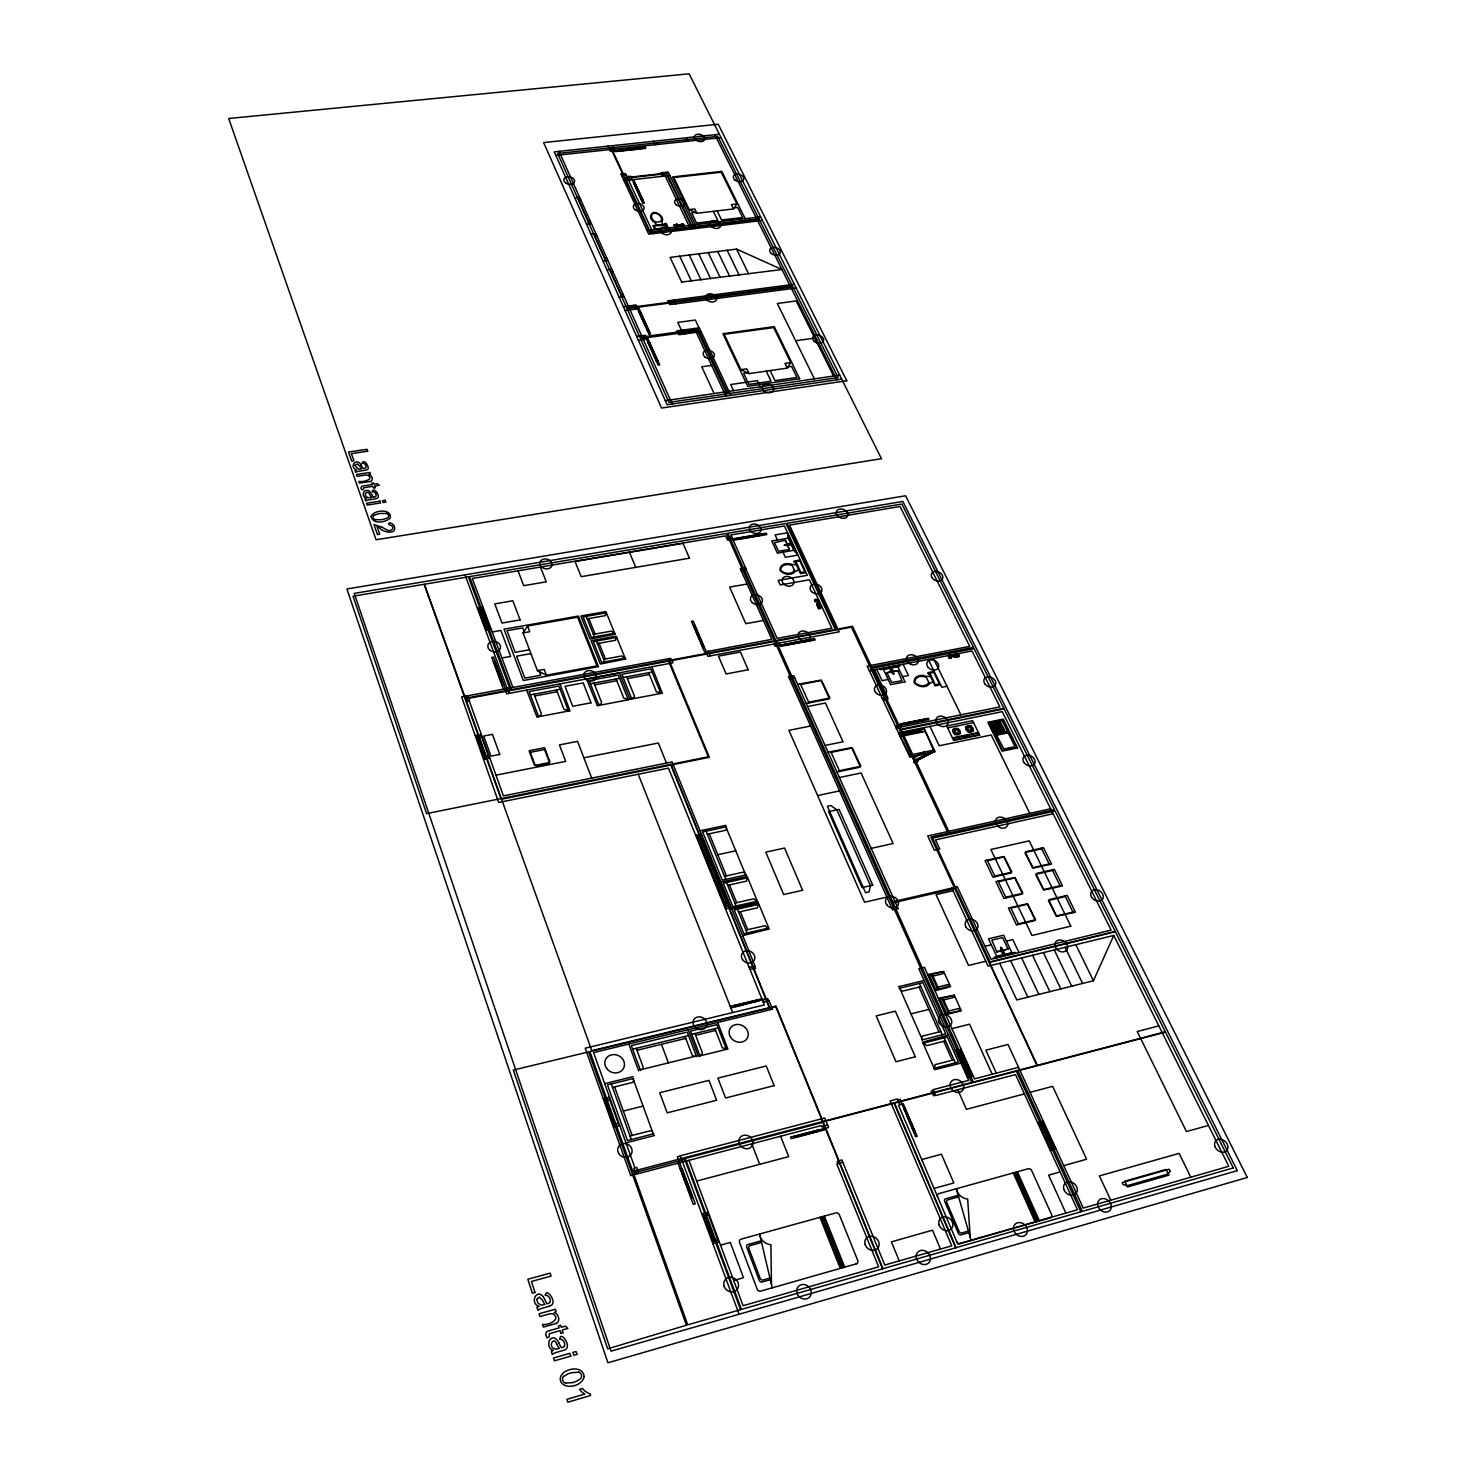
<?xml version="1.0" encoding="UTF-8"?>
<svg xmlns="http://www.w3.org/2000/svg" width="1476" height="1476" viewBox="0 0 1476 1476"><rect width="100%" height="100%" fill="white"/><g stroke="black" fill="none" stroke-linecap="round" stroke-linejoin="round"><path stroke-width="1.5" d="M893.423 673.093L892.611 673.24C886.818 669.163 893.552 666.746 892.962 672.318M789.642 544.958L784.512 545.124L789.512 543.685L789.863 545.29M363.428 488.316C364.277 492.228 358.742 488.335 361.952 486.268A11.9 9.151 9 0 1 364.517 485.715L372.247 484.497L371.767 483.169L373.539 482.892L374.018 484.22L377.339 483.722L379.35 485.309L374.646 486.028L375.291 487.836L373.52 488.113L372.875 486.287L363.779 487.781M1004.049 952.703L1001.115 948.681C1000.433 954.455 1007.241 954.197 1002.536 953.053M1008.09 949.086L996.872 951.965L991.817 940.046L1002.591 937.703L1008.071 948.92L996.632 951.743M1002.204 948.607L1000.968 947.518L1001.097 948.957M1002.61 952.555C1005.23 954.658 1001.872 951.909 1003.901 952.112M742.668 935.618L769.199 929.013L758.369 903.091L731.801 908.884M717.705 1022.499L727.945 1049.196L726.376 1049.141L716.801 1024.695L690.51 1031.078L699.993 1055.838L698.332 1056.078M619.348 672.816L630.031 699.421L631.728 698.775L621.857 674.292L650.805 668.886L660.805 693.24L662.392 693.425L651.839 666.765M619.422 672.964L586.618 679.071L597.411 705.915L598.832 705.214L589.127 680.565L618.352 675.104L628.204 699.606L629.938 699.126M890.268 669.163L892.279 669.44M526.618 690.085L537.061 717.244L538.519 716.543L529.146 691.598L558.887 686.045L568.426 710.842L570.05 711.045L559.994 683.868M1002.37 952.352L1002.112 949.345M786.431 545.53L784.531 545.271M892.408 673.074L893.921 673.776L892.334 669.975M1002.481 949.05L1000.765 947.168L1001.282 949.4M954.326 995.267L938.478 998.237L945.858 1014.713L961.393 1010.617L946.522 1013.551L939.954 998.883L954.326 995.267L960.931 1009.971M999.639 963.293L1016.761 999.953L1093.421 980.747L1113.771 935.433L988.053 966.116L951.743 887.814L957.204 886.541L991.042 959.308L1111.133 930.12L1002.259 711.653L898.441 732.816L867.187 666.119L969.75 646.377L900.046 506.489L789.512 525.105L839.18 631.857L707.797 656.34L706.506 653.315M943.533 971.577L927.832 974.437L935.12 990.728L950.581 986.706L943.607 971.522L929.271 975.064L935.766 989.566L950.083 986.06M967.961 732.078L968.496 730.952M970.507 726.819L971.042 725.694M954.972 734.753L955.525 733.627M957.537 729.476L958.09 728.351M731.653 908.533L758.055 902.076L757.17 901.19L732.871 906.67L723.332 883.183L747.502 877.833L747.225 876.43L720.934 882.15M787.261 368.114L790.749 362.561L773.682 327.543L724.236 334.332L740.915 369.683L749.052 373.613L787.261 368.114L784.955 363.373L790.749 362.561M523.058 632.909L527.615 626.045L577.651 617.189L596.968 665.861L546.415 675.196L537.412 670.639L523.058 632.909L529.792 631.71L527.615 626.045M733.517 208.946L736.948 204.002L721.21 172.194L673.776 177.526L689.163 209.629L696.856 213.282L733.517 208.946L731.395 204.647L736.948 204.002M563.592 1376.481L568.075 1373.824A42.324 40.313 54.4 0 1 571.95 1372.643L578.74 1372.237M892.187 672.705L893.626 674.421L893.294 672.466M546.507 1331.85L545.659 1334.267L546.932 1337.846L549.256 1336.758L549.367 1333.714L560.031 1330.632L560.954 1333.437L563.112 1332.828L562.19 1330.024L567.873 1328.418L565.308 1326.131L561.267 1327.256L560.603 1325.227L558.463 1325.835L559.127 1327.865L549.736 1330.522M747.649 877.777L757.372 901.19M374.037 515.401L377.782 513.962A33.413 26.088 9.5 0 1 380.974 513.427L386.509 513.537M616.691 637.374L616.045 636.174L591.064 640.676L600.363 664.015L625.769 659.034L625.086 658.111L601.599 662.41L593.315 641.636L616.691 637.374L625.123 658.111M606.378 612.78L605.898 611.581L580.898 615.972L590.068 638.997L615.363 634.145L614.662 633.222L591.304 637.429L583.131 616.913L606.378 612.78L614.662 633.222M678.609 225.145L679.809 225.514M679.68 225.883L678.517 225.588M789.383 549.496L785.509 540.419L789.365 549.515L778.608 551.231L774.42 542.707L785.029 540.308M933.016 681.709L929.437 683.794A9.649 7.454 25.5 0 1 914.714 683.24A3.173 2.454 25.5 0 1 914.068 681.912A9.668 7.472 25.6 0 1 925.747 676.174L930.544 676.617M667.097 227.544L655.713 228.946L654.071 226.511M654.182 226.031L666.266 224.961M798.682 569.681L795.066 571.618A9.391 7.177 20.7 0 1 780.49 570.935A3.1 2.362 20.6 0 1 779.918 569.681A9.409 7.196 20.8 0 1 791.726 564.385L796.45 564.847M914.142 760.398L932.869 750.694L933.607 751.579L914.862 761.284L912.611 757.686L924.031 752.17M955.083 732.244A1.919 1.494 27.2 0 0 958.219 732.447A1.919 1.494 27.2 0 0 956.3 729.956A1.919 1.494 27.2 0 0 955.083 732.244L955.249 732.188M925.655 751.782L913.164 757.908L914.437 760.269M758.646 904.382L734.199 909.936L743.886 933.736L768.461 928.109M957.832 653.813L957.813 654.901M967.776 729.476L968.108 729.365A1.919 1.476 27.5 0 0 971.19 729.771L971.411 729.771M1034.99 920.563L1016.521 924.972L1008.44 907.98L1027.61 903.755L1035.598 919.714M1022.259 894.087L1003.883 898.386L995.913 881.615L1014.99 877.5L1022.868 893.164M556.065 1352.496L563.463 1350.337A12.897 12.325 42.3 0 0 565.271 1349.673C572.135 1346.13 560.363 1329.968 559.736 1339.249M549.017 1306.315L541.674 1308.419A26.9 25.719 41.1 0 0 539.958 1308.991A6.457 6.162 37.8 0 0 537.965 1310.374L537.024 1307.478M1048.975 899.677L1067.166 895.397L1075.414 912.168L1056.336 916.375L1048.384 900.637M582.19 1388.565L579.478 1389.359A18.745 17.786 49.4 0 0 584.736 1394.082L566.895 1399.322L567.836 1402.2L590.714 1395.466L590.105 1393.621M1011.208 872.962L992.924 877.168L985.045 860.563L1004.049 856.523L1011.835 871.965M968.404 1231.076L961.946 1232.921A2.251 1.919 43.3 0 1 959.16 1231.464L946.706 1202.387A2.232 1.9 41.9 0 1 947.758 1199.877L958.644 1196.833M968.865 1232.645L961.153 1234.84A2.251 1.919 43.4 0 1 958.367 1233.382L944.64 1201.298A2.232 1.9 41.8 0 1 945.692 1198.789L958.201 1195.283M769.918 1278.05L763.055 1280.006A2.288 2.066 43 0 1 760.232 1278.493L748.793 1248.253A2.269 2.048 40.7 0 1 750.029 1245.633L761.561 1242.423M770.306 1279.692L762.133 1282.017A2.288 2.066 43.2 0 1 759.291 1280.504L746.69 1247.146A2.251 2.048 40.6 0 1 747.926 1244.508L761.192 1240.836M733.683 1280.504L743.498 1277.736L730.288 1242.478L720.528 1245.19M1060.155 1171.926L1048.624 1175.154L1065.875 1213.069M1063.735 1165.634L1086.613 1159.232L1052.665 1086.336L1030.063 1092.351M1208.438 1125.432L1186.464 1131.575L1137.221 1031.54L1158.844 1025.894M712.982 1243.733L719.347 1241.98M1050.34 1150.524L1056.078 1148.955M934.031 1188.438L953.847 1182.94L941.43 1154.214L921.725 1159.582M711.229 1237.128L712.502 1236.777M1051.613 1143.457L1052.757 1143.144M713.923 1240.633L717.742 1239.582M1049.823 1147.977L1053.255 1147.037M712.816 1241.408L714.089 1241.058L704.587 1215.449L703.314 1215.8M1054.584 1147.11L1053.44 1147.424L1042.536 1123.679L1043.661 1123.365M701.893 1213.844L708.222 1212.128M1037.628 1122.793L1043.329 1121.243M704.735 1215.873L708.535 1214.84M1039.288 1124.989L1042.702 1124.066M704.882 1220.043L706.155 1219.711M1044.344 1127.609L1045.488 1127.295M842.833 1162.295L836.781 1163.937L878.626 1266.814L743.074 1305.725L688.941 1160.321M913.552 1131.889L915.12 1131.465M690.971 1198.291L693 1197.737M696.672 1181.095L788.682 1156.612L780.62 1136.262M1024.399 1093.9L966.429 1109.325L957.758 1089.749M687.687 1188.641L687.871 1189.139M689.2 1188.235L689.384 1188.733M642.152 1069.344L643.278 1067.425L636.211 1048.311M899.696 1104.601L903.22 1103.679L911.873 1123.882M935.526 1095.192L933.588 1095.709L931.153 1091.096L933.478 1090.506M827.63 1125.044L821.615 1126.631L821.191 1125.598L630.732 1175.616L585.197 1048.2L764.347 1004.916L668.499 768.129L498.648 802.464L461.637 696.912L670.658 658.333L671.285 659.846M795.546 1136.114L818.959 1129.952M795.97 1137.166L819.328 1130.837M803.331 1135.45L791.191 1138.66L790.546 1137.037L828.608 1127.461L824.752 1118.015L680.233 1155.8L739.107 1314.23M803.737 1135.339L824.291 1129.933L822.815 1126.317M903.681 1108.827L905.249 1108.402M680.215 1169.177L682.226 1168.641M967.001 1075.155L970.433 1074.27M971.762 1074.343L970.618 1074.657L960.304 1051.595L961.43 1051.299M967.463 1077.628L973.201 1076.133M1018.551 1067.332L974.418 1078.882L924.456 967.333L918.847 968.68L968.68 1080.377L933.127 1089.675L935.673 1095.543L1015.543 1074.583L1077.462 1209.748L957.795 1244.083L898.533 1105.303L899.843 1104.952L897.316 1099.03L890.139 1100.912L951.78 1245.818L884.788 1265.061L841.837 1159.859L837.169 1161.557L837.999 1163.605M680.325 1156.059L677.318 1156.852L689.458 1188.162M897.666 1099.86L900.028 1099.251L915.6 1136.686L917.186 1136.262L912.057 1124.288M960.987 1063.107L934.511 1069.731L934.308 1068.273L958.496 1062.019L947.352 1037.038L923.256 1043.145L922.315 1042.222L948.459 1035.063M968.883 1070.783L970.027 1070.487M957.038 1052.849L960.47 1051.982M653.96 1133.716L627.466 1140.524L607.485 1084.897L633.702 1078.402M962.001 1055.414L963.145 1055.119M625.953 1142.885L654.606 1135.505M953.976 1059.786L934.972 1064.676L934.88 1068.126M955.452 1050.709L961.153 1049.252M630.012 1135.985L650.252 1130.782A1.863 1.679 29.7 0 1 652.577 1132.018M786.321 544.792L788.627 544.201M611.857 1120.874L613.13 1120.561M614.44 1124.232L618.223 1123.273M613.315 1124.952L614.588 1124.638M945.544 1040.857L926.614 1045.672L923.847 1043.015M613.426 1127.166L619.736 1125.561M623.315 1111.041L643.075 1106.059M940.876 1031.466L922.334 1036.152L921.614 1038.071M951.928 1028.643L969.548 1024.178L992.204 1074.233M921.744 1039.971L945.765 1033.901L922.924 982.592L899.105 988.403M1036.3 873.515L1054.362 869.346L1062.499 885.914L1043.643 890.065L1035.672 874.548M947.592 1011.3L958.81 1008.495L960.452 1010.064M603.26 1098.716L609.551 1097.148M604.606 1100.579L605.861 1100.266M606.009 1100.672L609.791 1099.731M606.046 1104.62L607.319 1104.306M942.61 1000.193L953.81 997.425L953.847 995.433M612.522 1087.443L632.706 1082.425L633.702 1080.45M910.987 1013.864L928.939 1009.399M699.735 1055.082L701.875 1054.473L702.391 1052.831L694.956 1033.514M726.155 1048.569L722.391 1047.886L714.882 1028.661M640.252 1069.823L696.34 1055.986M699.993 1055.875L726.506 1049.325M604.699 1083.661L633.056 1076.65M572.301 1382.625L565.751 1383.086M1025.506 851.763L1043.514 847.685L1051.558 864.069L1032.813 868.146L1024.934 852.888M920.932 986.632L902.592 991.116L900.471 989.953M936.854 987.333L948.016 984.603L949.658 986.153M985.802 961.245L968.551 965.452L936.061 894.622L953.09 890.692M691.746 1034.289L718.056 1027.886M632.65 1049.178L688.536 1035.58M931.928 976.374L943.072 973.662L943.127 971.706M695.639 1035.303L715.565 1030.432M636.949 1050.285L685.768 1038.384M898.386 986.761L924.124 980.488M730.159 1006.374L762.557 998.588L763.941 1001.983M735.048 1005.58L757.963 1000.064M758.313 1000.894L735.435 1006.558L734.919 1005.23M984.99 946.282L991.3 944.769M1006.447 941.116L1012.831 939.585L1018.957 952.537M730.749 1007.905L742.649 1005.045M763.221 1002.167L769.125 1000.728L772.557 1009.178L593.555 1052.609L634.865 1167.682M1018.385 923.81L1034.621 919.954M1056.945 915.876L1072.978 912.057M749.236 967.592L755.103 966.227L672.097 761.948L503.427 795.896L469.22 700.786M1010.912 908.109L1027.093 904.29M1049.362 900.286L1065.34 896.522M1005.746 897.26L1021.89 893.478M1044.122 889.511L1060.082 885.784M1033.255 867.593L1049.141 863.94M998.366 881.744L1014.473 878.035M1036.632 874.124L1052.554 870.453M891.098 669.163L892.371 672.429M886.891 897.113L864.585 902.223L788.922 730.343L810.527 726.026M745.915 930.083L765.085 925.692L767.723 928.256M994.787 876.043L1010.875 872.353M694.421 1056.447L692.262 1055.358L685.012 1036.447M987.481 860.711L1003.532 857.058M1025.838 852.372L1041.705 848.774M734.9 903.072L753.978 898.792L756.579 901.319M724.587 906.707L730.38 905.397M725.325 906.928L726.469 906.67L717.299 884.032L716.155 884.29M725.472 908.865L731.266 907.574M738.572 912.076L757.668 907.758L757.926 904.567M723.849 903.33L725.011 903.072M746.376 874.825L722.281 880.157L702.631 831.91L726.506 826.818M717.447 884.401L720.915 883.626M727.668 885.305L746.671 881.098L746.93 877.962M717.594 887.869L718.757 887.611M1053.144 813.756L935.489 839.881L939.788 849.087L934.363 850.305L927.721 835.951L1050.654 808.756M724.495 876.301L743.018 872.205L745.066 873.331M714.126 879.29L715.27 879.05M716.58 882.261L720.048 881.486M715.565 882.869L716.727 882.611L707.668 860.25L706.506 860.49M871.191 848.368L893.109 843.516L861.098 772.981L839.457 777.501M707.945 864.032L709.089 863.774M704.513 855.563L705.657 855.305M717.779 854.715L735.749 850.803M706.949 858.479L710.971 857.611M705.934 859.087L707.096 858.829L698.13 836.726L696.986 836.966M707.797 860.6L711.247 859.844M700.048 830.803L725.878 825.305M695.713 835.361L701.432 834.125M707.299 834.198L725.694 830.268L726.579 828.645M698.277 837.077L701.709 836.338M698.406 840.471L699.55 840.213M817.63 795.546L839.512 790.933M1004.049 748.978L1014.012 746.893M1015.525 747.631L1002.315 749.826L989.307 723.738M1006.503 731.782L996.558 733.83L991.282 723.129M997.204 735.122L1007.149 733.055M909.825 755.066L933.478 750.159M839.364 770.693L859.622 766.487M836.984 772.003L860.01 767.206L860.822 765.952L852.003 747.594L828.11 752.17M952.426 737.871L978.403 732.52M953.533 738.185L977.776 733.166M963.662 736.469L968.09 735.546M964.105 737.373L968.533 736.45M954.308 739.79L978.551 734.771M899.64 733.406L923.201 728.59M899.825 733.793L923.386 728.978M901.061 736.376L924.622 731.561M947.629 727.908L973.551 722.594M831.136 752.354L851.32 748.221M989.861 722.576L1001.835 720.122M917.592 720.472L899.77 724.089L901.116 726.985M917.943 720.399L928.404 718.277L929.013 719.55L918.127 721.598M904.05 723.388L924.363 719.421M898.81 725.325L896.006 725.897L896.91 727.834M904.437 724.218L924.751 720.251M898.958 725.657L918.201 721.746M896.172 727.982L999.898 706.912L972.038 650.971L869.382 670.805M825.084 745.435L843.036 741.782L825.453 703L807.649 706.506M940.599 684.735L935.009 685.842L928.552 672.502L934.124 671.414M535.548 765.306L549.127 762.631M535.751 765.823L549.312 763.129M495.973 775.177L565.677 761.376L559.441 744.9L577.559 741.358L591.673 778.129M583.85 757.778L658.333 743.018L666.451 763.074M882.371 698.554L887.611 697.521L874.604 669.809M946.983 686.266L941.836 687.281L928.293 659.421M886.652 699.44L888.054 699.163L887.297 697.576M886.799 699.753L884.013 700.307L883.109 698.406M888.165 679.477L882.076 680.657L876.781 669.384M902.537 676.672L908.478 675.51L903.109 664.292M483.962 759.31L489.847 758.166M529.736 752.428L545.216 749.402M929.327 674.089L927.666 673.019L929.64 674.716M808.627 702.189L828.626 698.259M806.283 703.443L828.995 698.978L829.807 697.724L821.302 680.049L797.704 684.292M954.345 655.196L955.396 654.993A8.118 6.181 25.9 0 0 956.522 656.82L955.212 657.078A8.136 6.218 25.7 0 0 954.492 655.178M949.843 656.23L952.463 655.731M955.47 655.141L957.038 654.846M955.212 657.078L956.522 656.82M886.873 672.705L897.759 670.602L901.984 680.694L891.707 682.502L886.91 672.779L897.832 670.75M482.726 754.088L483.907 753.849M484.995 756.911L488.538 756.229M483.944 757.483L485.124 757.262L477.837 736.93L476.674 737.151M477.966 737.28L481.471 736.598M789.402 678.665L794.734 677.632M477.873 740.528L479.054 740.306M800.693 684.495L820.619 680.639M949.548 655.621L952.168 655.104M954.123 654.735L956.743 654.237M538.297 715.934L540.733 715.399L541.378 713.757L533.998 694.163M568.205 710.251L564.016 709.458L556.526 689.956M631.488 698.185L633.85 697.668L634.44 696.063L626.691 676.82M660.565 692.65L656.451 691.875L648.61 672.724M598.592 704.624L600.972 704.089L601.599 702.465L593.961 683.111M627.964 699.015L623.813 698.24L616.101 678.96M538.555 716.746L568.555 711.026M598.85 705.417L628.333 699.808M631.746 698.978L660.934 693.425M475.475 735.583L481.342 734.458M785.177 644.292L809.604 639.735M785.546 645.123L810.047 640.695M802.575 642.3L815.176 639.938L814.494 638.462L775.029 646.23L774.033 643.997M530.364 694.845L560.142 689.274M623.149 677.484L652.115 672.06M590.4 683.775L619.643 678.296M534.681 695.971L557.227 691.746M627.392 678.609L649.329 674.495M594.662 684.901L616.82 680.75M501.822 684.643L503.648 684.292M702.631 647.521L704.366 647.208M669.255 661.027L774.697 641.414L971.78 1082.48L822.981 1121.446L775.97 1006.06L769.679 1007.591L671.229 764.992L709.347 757.299L668.388 658.554M537.412 670.639L544.201 669.384L546.415 675.196M603.647 659.311L621.968 655.934L624.366 658.222M819.198 604.846A8.044 6.181 21.8 0 1 817.021 605.049L817.575 606.212A8.081 6.218 22.1 0 1 819.586 605.658M819.992 604.57L817.612 604.994L816.8 603.241L819.18 602.817M819.641 606.673L817.686 607.023L818.387 608.555L820.342 608.186M818.165 607.263C820.029 604.975 823.239 608.426 820.121 607.743M818.368 607.725L821.855 607.097M818.59 608.186L820.195 607.891M763.424 620.474L745.804 623.684L729.642 587.079L747.151 583.998M593.352 634.366L611.581 631.101L613.961 633.333M529.46 649.754L515.161 652.337L507.006 630.695L522.744 627.909L524.072 631.377M816.376 599.643L814.438 600.012L815.121 601.507L817.077 601.156M814.918 600.252C818.221 598.333 819.66 601.581 815.342 601.156M815.121 600.695L818.608 600.068M501.914 658.001L510.622 656.414L500.881 630.437L492.228 631.968M530.936 653.591L516.6 656.193L524.866 678.13L540.769 675.196L539.404 671.654M493.464 662.041L495.29 661.709M693.369 625.806L695.085 625.492M597.374 643.591L615.64 640.27L615.99 637.521M485.567 630.307L491.231 629.311M587.171 618.85L605.326 615.64L605.695 612.927M484.386 625.455L485.512 625.252M486.563 628.112L489.958 627.503M485.549 628.628L486.693 628.425L479.663 609.514L478.538 609.717M806.08 572.614L800.49 573.611L794.641 560.954L800.213 559.976M477.394 608.241L483.021 607.263M479.792 609.828L483.169 609.237M479.7 612.854L480.825 612.651M743.572 567.928L740.232 568.518L771.856 639.348L704.569 652.041L691.451 621.359L693.185 621.045L706.93 653.222M743.738 568.297L745.398 568.002L777.151 638.37L831.855 628.222L809.401 579.773L780.232 584.957L778.184 580.455L807.317 575.308L784.439 525.954L730.841 534.976L733 540.29L766.819 534.57L766.173 533.168L730.712 539.164M741.192 570.659L746.413 569.754M795.343 562.448L793.737 561.433L795.619 563.057M796.32 552.19L795.287 552.375L787.667 535.917L788.682 535.733M726.598 537.965L731.782 537.098L746.432 569.754M730.86 539.515L727.539 540.087L725.657 535.862L472.32 578.5L512.873 687.41M737.483 538.371L761.395 534.312M737.834 539.146L761.745 535.087M370.79 497.615L371.638 497.486A19.372 14.889 9.6 0 1 369.775 494.626C367.672 488.907 361.565 495.585 368.41 497.67A6.125 4.723 9.1 0 0 370.771 497.56M665.325 400.66L839.715 375.144M841.689 379.092L667.134 404.738L554.275 151.862L719.329 134.242M747.243 372.745L743.646 373.262L748.922 384.424L771.081 381.195L766.265 371.14M788.036 366.878L791.56 366.362L796.966 377.432L774.974 380.624L770.14 370.568M740.915 369.683L746.782 368.852L749.052 373.613M711.616 365.402L701.764 366.804L714.089 393.52M795.656 340.753L814.697 338.096M656.396 361.269L658.001 361.048M648.149 342.893L649.735 342.672M647.3 330.513L648.886 330.292M636.617 336.362L645.16 335.273L646.285 337.801M678.259 330.698L699.366 327.838L730.823 395.384M679.071 330.679L676.709 330.993L677.871 333.484M638.37 340.292L648.038 338.89L655.289 354.996M701.174 331.713L678.831 334.683L678.259 333.428M625.104 310.55L635.621 309.167L633.868 305.311M796.173 288.005L671.654 304.425L669.883 300.587M640.75 312.248L639.182 312.469L647.669 330.458M623.37 306.694L636.23 304.997L637.355 307.469M794.309 284.259L667.539 300.901L668.665 303.336M635.547 309.019L639.09 308.539L650.584 334.056L648.997 334.277L644.772 324.886M671.58 304.259L669.624 304.517L669.052 303.3M373.428 497.209L373.483 497.209A24.631 18.911 9.8 0 1 371.546 494.073L371.103 493.371A11.494 8.856 8.8 0 0 370.531 492.43C365.531 486.176 359.295 495.844 366.583 498.427M621.119 294.628L623.093 294.388M619.2 297.322L624.127 296.676M363.447 468.63L363.336 468.63A24.446 18.598 9.6 0 1 361.472 465.549L361.103 464.958M606.95 269.887L611.839 269.278M610.898 271.787L612.854 271.547M681.654 282.064L781.966 269.518L736.561 249.112L670.141 257.396L681.82 282.396M604.939 258.448L606.876 258.189M603.02 261.049L607.891 260.459M594.939 236.068L596.876 235.846M675.99 226.289L678.48 226.105M680.251 225.773L682.687 225.477M676.211 226.769L678.646 226.474M680.473 226.252L682.908 225.957M647.023 230.514L760.62 216.861M762.428 220.459L648.72 234.186L620.842 173.817L625.492 173.596L653.499 233.595M695.141 212.47L691.709 212.876L696.561 223.024L717.816 220.477L713.369 211.326M734.273 207.839L737.668 207.452L742.649 217.489L721.561 220.016L717.096 210.883M591.027 234.204L595.88 233.632M677.835 224.629L676.322 224.149L677.835 224.629A7.177 4.963 15.9 0 0 678.351 226.123M689.163 209.629L694.79 208.965L696.856 213.282M588.463 221.621L590.4 221.4M586.544 224.167L591.378 223.596M641.267 199.777L642.78 199.611M574.828 197.895L579.625 197.36M578.684 199.74L580.603 199.518M639.034 194.592L630.713 176.308L626.986 176.585M623.905 180.662L669.864 175.496M633.518 183.172L635.031 183.006M621.525 175.533L626.248 174.998M555.843 155.386L721.044 137.655M619.366 150.294L640.99 147.969M619.662 150.903L641.34 148.689L640.879 147.711M1003.901 748.996L990.248 723.332L1002.222 720.878L1014.565 745.712M786.56 545.29L789.254 545.271M1007.241 733.037L1008.625 733.775M1006.65 731.764L1007.997 732.483M1001.983 720.085L1003.311 720.786M956.134 654.145L957.684 656.506M948.275 655.658L949.806 658.038M684.126 226.049L682.853 224.094M375.55 519.663L380.882 519.736A34.059 26.199 9.2 0 0 384.092 519.183L387.819 517.744A3.395 2.638 9.5 0 0 386.583 513.39M965.415 726.838L966.854 727.557M972.149 730.196L973.588 730.915M952.444 729.513L953.883 730.233M959.179 732.871L960.636 733.59M382.284 527.319L373.981 524.57L377.487 534.552L379.719 534.201L377.1 526.784A9.539 7.435 9.1 0 1 379.424 527.799C383.299 533.02 398.944 535.05 393.631 524.958C388.981 520.677 385.863 524.294 392.062 525.917C395.07 529.349 389.424 531.969 386.712 529.736A35.922 27.73 10 0 1 382.321 527.301M785.988 544.589L784.162 545.29M538.851 1306.371C529.533 1303.142 536.526 1288.013 543.223 1296.74M657.152 225.108L654.477 222.286A8.469 5.83 15.4 0 1 653.333 212.636A2.786 1.919 15.3 0 1 654.661 212.47A8.469 5.849 15.3 0 1 662.207 221.382L662.3 224.481M1003.698 951.928L1002.278 949.419M667.263 227.064L666.303 225.053M714.808 134.722L836.91 379.793M1113.771 935.433L1228.807 1166.298L1083.255 1208.088L1008.034 1044.455L985.876 1050.174L996.3 1073.144M833.589 376.029L796.21 300.956L777.317 303.484L814.383 378.852M1003.348 720.86L1016.078 746.45M1000.008 721.34L1005.304 732.022M999.658 721.395L1004.972 732.096M998.532 721.635L1003.846 732.336M998.182 721.709L1003.495 732.41M997.167 721.912L1002.462 732.613M996.817 721.985L1002.13 732.686M995.728 722.207L1001.023 732.908M995.377 722.281L1000.691 732.982M745.214 218.706L721.782 171.382L672.502 176.936L695.38 224.703M994.363 722.484L999.658 733.203M994.012 722.557L999.307 733.277M992.997 722.779L998.274 733.48M992.647 722.853L997.942 733.554M958.33 654.809L959.179 656.543L957.481 656.875L956.632 655.141M957.979 654.883L958.699 656.303M991.614 723.055L996.909 733.775M956.651 653.296L958.182 656.414M556.784 1344.138C554.035 1335.337 546.766 1347.237 555.382 1349.046A7.657 7.325 42.6 0 0 558.279 1348.64L559.33 1348.418A24.225 23.026 42.9 0 1 556.839 1344.101M953.994 654.458L955.027 656.562L953.072 656.949L952.02 654.827M1029.805 813.368L991.208 734.974L939.197 745.767L929.954 726.395M949.917 655.252L949.954 656.433M950.452 656.34L951.319 658.075L949.622 658.407L948.754 656.654M950.12 656.396L950.821 657.835M948.773 654.827L950.304 657.927M1041.392 848.165L1049.454 864.549M1052.24 869.844L1060.377 886.412M1065.026 895.895L1073.273 912.685M686.654 137.729L688.333 141.161M978.274 733.424L978.736 734.384M684.919 140.072L685.584 141.456M1190.763 1177.221L1179.121 1153.383L1099.399 1175.911L1110.745 1200.191M736.561 249.112L748.609 273.798M1075.838 944.695L1093.421 980.747M933.422 658.425L960.894 714.827M1025.617 852.888L1032.628 867.279M1036.41 874.641L1043.495 889.198M1049.141 900.803L1056.299 915.563M727.17 250.293L739.144 275.016M1065.063 947.315L1082.591 983.459M953.348 738.572L953.81 739.55M717.723 251.455L729.661 276.252M1054.251 949.954L1071.724 986.189M1015.101 878.349L1022.13 892.962M1027.72 904.604L1034.842 919.419M1004.16 857.371L1011.097 871.836M657.337 143.043L658.001 144.427M708.259 252.636L720.159 277.47M1043.421 952.61L1060.801 988.92M653.573 141.253L655.215 144.722M695.251 228.559L668.167 171.972L660.695 172.969L662.687 176.308M899.677 664.956L900.12 665.897L880.674 669.643L880.231 668.72M663.517 172.489L690.528 229.131M924.216 719.126L924.825 720.399M662.872 172.563L664.551 176.105M998.071 881.117L1006.042 897.888M1010.617 907.463L1018.698 924.456M698.775 253.835L710.62 278.687M987.186 860.084L995.082 876.67M1032.536 955.267L1049.86 991.669M934.271 751.893L923.847 728.037L935.12 751.727L909.769 756.985L898.626 733.185L910.618 756.819M683.056 223.817L683.702 225.182M760.269 386.767L757.354 380.642L730.694 384.516L733.572 390.679M682.392 224.149L683.554 226.603M681.912 224.204L682.447 225.348M681.488 224.001L682.133 225.385M922.537 731.985L921.983 730.805L902.629 734.771L903.183 735.934M680.584 226.474L679.79 224.813L677.964 225.035L678.757 226.695M675.731 224.684L676.395 226.068M676.801 226.935L675.547 224.979M675.067 225.035L676.229 227.488M689.255 255.016L701.045 279.923M1021.613 957.924L1038.864 994.418M674.587 225.09L675.122 226.215M674.163 224.887L674.809 226.252M1015.359 952.684L994.141 958.072M1015.303 953.422L1014.787 952.334L994.215 957.334L994.713 958.422M903.976 723.222L904.567 724.513M668.351 227.95L666.488 223.983L652.964 225.607L654.809 229.573M664.883 224.186L665.805 223.282L664.237 224.26M679.716 256.197L691.451 281.16M1010.654 960.599L1027.831 997.186M633.444 179.592L640.233 194.149M640.363 194.445L644.385 203.061L642.872 203.245L638.85 194.611M634.846 183.024L642.595 199.629L634.68 183.042M619.256 150.035L619.772 151.161M633.702 183.153L641.599 199.74M628.389 176.419L630.049 179.961M698.997 327.875L695.344 320.034L677.779 322.395L681.414 330.273M612.577 145.626L615.289 151.641L645.861 148.356L645.326 147.231L610.4 151.29L607.909 146.124M558.906 1343.068L558.389 1341.979A14.354 13.764 43 0 0 557.596 1340.559C550.364 1331.629 544.109 1347.219 553.205 1350.429A6.457 6.181 45 0 0 551.341 1351.555L552.319 1354.507A6.55 6.273 45.5 0 1 554.349 1353.105A27.306 26.107 48.8 0 1 556.065 1352.514M694.495 328.484L725.878 396.103M817.778 600.548L818.866 602.872M819.678 604.625L820.748 606.968M817.095 600.677L818.165 603.001M819.143 604.717L820.066 607.097M817.021 605.049L817.575 606.212M673.96 300.052L675.731 303.871M683.148 330.034L684.956 333.927M777.428 540.031L775.066 534.902L787.335 532.818L797.686 555.142L785.361 557.282L783.036 552.208M1042.757 1121.391L1055.506 1149.103M679.034 330.587L680.823 334.499M1038.2 1122.627L1050.912 1150.376M761.247 533.998L761.893 535.401M809.457 639.403L810.139 640.879M821.357 681.008L828.94 697.687M852.076 748.59L859.936 765.878M802.483 642.115L780.62 646.396L779.125 643.038M640.399 312.303L648.536 330.347M636.949 307.525L644.643 324.572M655.418 355.329L659.717 364.867L658.13 365.089L653.831 355.55M785.029 643.96L785.712 645.455M649.385 342.709L657.798 361.066M737.336 538.039L737.963 539.46M648.518 342.838L656.765 361.214M932.961 976.116L937.887 987.093M943.662 999.935L948.644 1011.023M648.351 342.856L656.599 361.233M645.898 337.856L653.683 355.218M931.135 974.621L937.647 989.105M941.817 998.422L948.404 1013.071M800.379 683.775L808.959 702.908M830.803 751.616L839.696 771.431M642.743 335.532L644.514 339.462M1017.407 1171.76L1039.418 1220.855M559.035 151.345L672.17 404M1016.023 1172.147L1037.997 1221.261M960.581 1049.399L972.629 1076.281M1014.621 1172.534L1036.595 1221.667M577.706 197.563L589.459 223.817M593.942 233.854L605.935 260.699M609.883 269.518L622.152 296.934M1013.219 1172.922L1035.193 1222.054M956.024 1050.561L968.035 1077.48M944.197 1037.831L955.323 1062.849M919.511 983.422L942.334 1034.768M943.791 1041.3L952.205 1060.248M919.031 987.093L938.957 1031.964M899.733 988.237L922.371 1039.805M923.053 1043.163L934.124 1068.366M904.899 1108.494L914.935 1131.52M708.369 651.137L710.38 655.842M904.032 1108.734L913.902 1131.797M694.698 625.566L703.96 647.281M693.757 625.75L703.019 647.447M940.489 1249.065L932.518 1230.172L891.412 1241.851L899.253 1260.891M629.477 552.338L635.75 567.356M671.728 659.772L673.001 662.816L506.692 693.812L505.53 690.657M725.897 826.947L745.749 874.954M709.218 833.792L726.413 875.877M729.439 884.917L736.69 902.685M740.362 911.688L747.705 929.677M706.082 831.173L725.749 879.382M726.506 882.482L736.081 905.95M737.41 909.216L747.114 932.998M754.623 966.337L755.546 968.57L750.694 969.289L749.937 967.426M768.645 1000.857L767.723 998.588L742.576 1004.842M700.86 834.254L730.694 907.703M818.811 1129.601L819.475 1131.206M696.285 835.231L726.044 908.736M757.834 999.713L758.443 1001.226M599.072 643.278L605.363 658.997M588.85 618.555L595.049 634.071M795.398 1135.745L796.044 1137.369M596.378 641.082L604.662 661.838M586.175 616.378L594.348 636.876M824.364 1216.095L844.715 1267.128M822.888 1216.519L843.239 1267.552M821.412 1216.925L841.744 1267.976M819.936 1217.331L840.25 1268.401M638.241 774.236L732.686 1012.554M540.456 567.042L546.249 581.821L523.74 585.658L518.021 570.806M751.727 1143.845L759.697 1164.324M688.185 1029.658L698.369 1056.189M696.598 1056.631L687.189 1032.075L631.341 1045.635L640.492 1070.469M661.451 1044.325L668.425 1062.868M549.958 762.096L544.57 747.723L529.109 750.749L534.46 765.158M544.626 749.513L549.386 762.206M482.467 607.374L490.678 629.403M707.594 1212.313L718.701 1242.146M477.966 608.149L486.139 630.215M507.615 688.37L509.441 693.296M702.521 1213.678L713.609 1243.567M465.014 574.828L507.135 688.462M530.327 752.317L535.032 765.048M497.873 668.683L493.574 657.078L491.748 657.41L503.556 689.347M498.021 669.089L505.973 690.565M495.069 661.746L503.427 684.329M494.884 661.783L503.242 684.366M689.643 1188.66L695.251 1203.807L693.222 1204.361L678.019 1163.199M681.986 1168.697L692.742 1197.811M681.783 1168.752L692.539 1197.866M493.888 661.968L502.227 684.55M680.676 1169.047L691.432 1198.161M628.794 1044.049L638.684 1070.912M633.019 1078.569L653.259 1133.9M614.606 1086.908L632.115 1135.431M611.267 1083.956L631.285 1139.546M468.575 697.521L469.719 700.694L466.933 701.211L465.217 696.451M467.541 696.026L468.113 697.613M480.752 734.587L489.257 758.277M638.499 1173.568L636.857 1167.424L633.794 1168.217L635.953 1174.232M466.084 696.082L467.855 701.045M608.924 1097.314L619.108 1125.708M476.065 735.472L484.552 759.199M603.887 1098.568L614.053 1127M971.097 1240.467L956.337 1188.752A11.254 9.557 41.5 0 0 967.666 1199.047L970.23 1237.442M772.225 1287.828L759.587 1234.028A11.439 10.258 40.3 0 0 770.896 1244.711L771.487 1284.692M545.345 1295.448C545.825 1286.943 557.91 1301.961 550.788 1305.651A12.731 12.122 35.3 0 1 548.998 1306.297M372.303 491.711C373.096 485.77 382.21 497.264 376.398 498.574A10.332 7.933 9.2 0 1 374.922 498.906L368.834 499.884A21.734 16.845 9.2 0 0 367.413 500.18A5.221 4.041 9.1 0 0 365.716 500.954L365.033 499.054A5.166 3.985 9 0 1 366.583 498.427M362.229 463.224C363.576 457.246 371.934 469.7 366.288 469.977A10.258 7.804 9 0 1 364.812 470.309L358.76 471.25A21.568 16.568 9 0 0 357.34 471.527A5.184 3.967 8.9 0 0 355.661 472.302L354.996 470.42A5.111 3.911 8.8 0 1 356.528 469.829C348.871 467.043 355.882 457.929 360.458 463.944A11.402 8.708 8.6 0 1 361.03 464.866M969.271 727.133L969.326 727.465A1.919 1.476 27.5 0 1 971.19 729.771M590.068 1393.787A15.184 14.409 49.5 0 1 582.393 1388.399M565.695 1383.326A4.428 4.225 49 0 1 563.389 1376.315M572.301 1382.625A42.546 40.645 43 0 0 576.175 1381.425L580.64 1378.75A4.262 4.077 48.7 0 0 578.813 1371.997M559.755 1338.843A5.424 5.184 43.2 0 1 564.422 1346.149M564.478 1346.223A3.69 3.524 43.3 0 1 562.208 1347.496M561.452 1347.828A30.811 29.225 43 0 1 558.98 1343.049M546.637 1331.629A14.852 14.225 43 0 1 549.755 1330.596M556.212 1323.308A13.136 12.546 38 0 1 554.312 1323.972L543.389 1327.09L542.485 1324.304C546.692 1325.909 561.489 1320.024 553.537 1314.157A2.989 2.86 38.8 0 0 552.651 1313.788L550.659 1313.695A12.14 11.605 40 0 0 548.869 1314.064L539.958 1316.537L539.072 1313.769L555.327 1309.23L556.157 1311.721L554.238 1312.496A6.31 6.033 39 0 1 557.928 1315.983A6.052 5.775 39.1 0 1 556.47 1323.621M537.006 1307.459A6.365 6.088 37.3 0 1 538.851 1306.389M545.382 1295.042A5.35 5.092 36 0 1 549.976 1302.219A3.635 3.469 36.2 0 1 547.78 1303.529M547.024 1303.861A30.387 28.764 36.8 0 1 544.589 1299.157L544.09 1298.29A14.151 13.542 35.2 0 0 543.242 1296.721M375.494 519.81A3.524 2.731 9.2 0 1 373.889 515.29M372.339 491.471A4.336 3.339 9.1 0 1 375.863 496.323A2.952 2.269 9.2 0 1 374.018 497.061M370.052 481.453A10.572 8.081 9 0 1 368.465 481.766L359.461 483.169L358.834 481.36C360.697 482.412 374.609 480.161 368.354 475.604A2.398 1.845 9.1 0 0 367.506 475.235L365.882 475.069A9.742 7.472 9 0 0 364.406 475.217L357.063 476.324L356.436 474.516L369.849 472.486L370.439 474.11L368.852 474.516A5.074 3.875 9.1 0 1 371.712 476.914A4.852 3.708 9.1 0 1 370.236 481.674M362.266 462.984A4.299 3.284 8.9 0 1 365.753 467.781A2.934 2.232 9 0 1 363.926 468.482M917.998 760.896A4.022 3.173 26.9 0 1 914.53 762.705L914.862 762.52A3.782 2.989 26.9 0 0 917.666 761.081M968.053 729.568A1.919 1.476 27.5 0 1 969.252 727.299M676.617 224.776A7.196 4.982 15.6 0 1 677.502 226.215M956.799 1241.74A2.823 2.417 43.8 0 0 960.286 1243.567L1050.34 1217.718A2.804 2.325 43.4 0 0 1051.558 1214.563L1031.65 1170.523A2.749 2.288 41.5 0 0 1028.255 1168.752L938.902 1193.604A2.786 2.38 41.5 0 0 937.574 1196.741M354.96 465.438L358.354 469.073A6.088 4.631 8.9 0 0 360.697 468.981L361.546 468.907A19.225 14.649 9.4 0 1 359.72 466.084L357.321 463.925L354.96 465.327M536.618 1299.47L538.002 1303.179L541.009 1305.024A7.546 7.196 35.3 0 0 543.888 1304.636L544.921 1304.433A23.893 22.675 36.5 0 1 542.485 1300.19L539.293 1297.035L536.618 1299.47M817.317 603.85L818.793 604.219L817.335 603.758M371.122 516.526C372.801 524.663 385.587 522.578 390.254 518.113C392.21 508.279 373.373 509.718 371.122 516.526M584.127 1376.702C582.559 1385.743 566.231 1390.097 560.991 1382.182C555.474 1369.765 583.352 1362.588 584.127 1376.702M804.9 571.821L800.767 572.504L795.951 561.433L799.937 561.065L804.9 571.821M952.961 655.824L954.418 656.266L952.961 655.824M939.382 683.942L933.902 672.576L929.935 672.982L935.23 684.661L939.363 684.052M870.489 885.674L869.032 891.928L865.563 892.722L827.372 806.228L830.785 805.509L836.855 809.844L870.489 885.674M1170.007 1171.095L1168.162 1173.973L1126.944 1185.745L1123.07 1184.472L1122.184 1182.59L1169.103 1169.232L1170.007 1171.095M934.437 751.45L913.533 762.28L934.437 751.45M686.414 1325.227L607.651 1348.824L513.353 1070.082L588.592 1051.89L686.414 1325.227M1247.312 1177.479L607.928 1362.791L346.915 588.979L905.581 495.77L1247.312 1177.479M570.788 1356.112L554.386 1360.835L553.463 1358.012L569.847 1353.307L570.788 1356.112M577.005 1354.341L573.813 1355.245L572.891 1352.44L576.064 1351.518L577.005 1354.341M740.565 1309.655L687.742 1324.839L633.333 1172.959L684.79 1159.472L740.565 1309.655M882.574 1268.807L741.432 1309.397L685.325 1158.42L822.907 1122.369L882.574 1268.807M955.71 1247.792L882.98 1268.696L823.147 1121.852L894.105 1103.255L955.71 1247.792M1080.875 1211.796L956.097 1247.663L894.511 1103.162L1016.392 1071.225L1080.875 1211.796M1233.272 1167.959L1082.425 1211.353L1017.905 1070.82L1165.486 1032.148L1233.272 1167.959M1237.275 1170.652L611.027 1351.149L354.258 593.389L902.832 501.434L1237.275 1170.652M856.32 1263.807L760.73 1291.113A2.86 2.583 43.7 0 1 757.188 1289.212L739.55 1242.423A2.823 2.546 40.1 0 1 741.118 1239.139L835.859 1212.921A2.804 2.454 40.7 0 1 839.327 1214.748L857.759 1260.541A2.841 2.491 43.6 0 1 856.32 1263.807M1168.752 1175.191L1127.516 1186.962L1124.786 1181.169L1165.985 1169.435L1168.752 1175.191M534.995 1292.422L532.356 1293.16L527.836 1279.249L550.124 1273.142L551.101 1276.076L531.434 1281.463L534.995 1292.422M822.593 1121.557L632.743 1171.298L589.865 1051.576L775.73 1006.54L822.593 1121.557M1036.89 1065.414L973.311 1082.074L893.128 902.814L954.788 888.589L1036.89 1065.414M1165.284 1031.779L1037.259 1065.321L989.473 962.407L1115.376 931.762L1165.284 1031.779M915.268 1056.798L895.95 1061.742L876.19 1015.894L895.36 1011.152L915.268 1056.798M716.616 1100.266L667.189 1112.849L659.717 1092.738L708.978 1080.358L716.616 1100.266M774.125 1085.635L725.583 1097.996L717.889 1078.126L766.284 1065.967L774.125 1085.635M1011.872 952.647L996.687 956.337L988.533 938.828L1003.662 935.212L1011.872 952.647M1115.192 931.393L990.045 961.872L932.574 838.165L1055.1 811.007L1115.192 931.393M1070.783 926.153L1031.982 935.507L990.876 849.493L1029.215 840.859L1070.783 926.153M769.291 1007.684L591.802 1050.691L501.582 799.236L670.86 765.066L769.291 1007.684M954.308 887.537L892.666 901.744L776.118 641.156L851.431 627.152L948.09 833.22L930.858 837.04L954.308 887.537M898.164 908.589L892.593 909.88L788.479 676.359L793.774 675.75L898.164 908.589M872.74 885.176L862.058 887.593L828.553 811.634L839.088 809.383L872.74 885.176M802.575 890.268L783.645 894.53L765.804 852.132L784.586 848.036L802.575 890.268M1054.436 809.66L949.529 832.907L901.153 729.864L1004.141 708.904L1054.436 809.66M1017.554 747.926L1002.093 751.173L987.85 722.281L1003.237 719.126L1017.554 747.926M979.658 735.085L953.68 740.454L946.706 725.989L972.61 720.694L979.658 735.085M1003.828 708.277L900.84 729.218L872.242 668.296L974.068 648.647L1003.828 708.277M500.954 798.608L426.582 813.608L353.059 596.23L424.092 584.293L500.954 798.608M708.332 756.782L501.342 798.534L465.586 698.886L668.536 661.156L708.332 756.782M905.009 681.838L890.618 684.661L883.441 669.458L897.777 666.672L905.009 681.838M950.784 656.266L948.422 656.728L949.123 658.167L951.503 657.706L950.784 656.266M958.662 654.754L956.3 655.196L957.002 656.635L959.363 656.174L958.662 654.754M499.737 754.42L490.955 756.136L483.722 736.026L492.449 734.365L499.737 754.42M973.459 647.41L871.652 667.041L852.519 626.285L836.283 629.311L787.022 523.316L901.873 504.017L973.459 647.41M900.194 665.27L880.065 669.145L900.194 665.27M590.99 702.816L572.725 706.284L565.013 686.303L583.205 682.908L590.99 702.816M748.184 669.772L726.118 673.96L718.461 656.137L740.435 652.023L748.184 669.772M598.463 666.617L523.316 680.51L504.036 629.2L578.389 616.064L598.463 666.617M510.364 689.864L465.346 698.24L424.461 584.238L468.39 576.858L510.364 689.864M774.42 640.805L511.508 689.661L469.516 576.655L726.469 533.482L774.42 640.805M835.25 629.496L775.841 640.529L727.852 533.26L786.007 523.482L835.25 629.496M819.494 606.378L817.889 606.673L818.866 608.795L820.471 608.499L819.494 606.378M816.246 599.348L814.641 599.643L815.619 601.747L817.224 601.47L816.246 599.348M520.106 619.883L501.988 623.075L494.774 603.887L512.818 600.769L520.106 619.883M796.044 552.559L787.926 535.548L796.044 552.559M793.959 550.308L777.372 553.168L771.782 540.991L788.332 538.168L793.959 550.308M689.44 558.186L581.175 576.673L575.068 561.507L683.001 543.334L689.44 558.186M881.467 458.685L376.066 539.736L228.688 118.486L689.126 73.8L881.467 458.685M380.015 501.12L366.509 503.224L367.137 505.05L380.66 502.947L380.015 501.12M385.144 500.327L382.505 500.733L383.17 502.56L385.789 502.154L385.144 500.327M367.653 451.232L351.399 453.63L353.908 460.77L351.731 461.102L348.539 452.025L366.971 449.313L367.653 451.232M846.744 380.753L661.562 408.04L543.611 142.582L718.24 124.224L846.744 380.753M799.66 378.742L747.723 386.306L722.889 333.687L774.254 326.639L799.66 378.742M726.875 393.889L668.96 402.376L640.418 338.539L697.521 330.753L726.875 393.889M838.11 377.561L728.185 393.686L698.222 329.277L639.846 337.229L627.06 308.65L792.833 286.824L838.11 377.561M792.446 286.086L626.71 307.875L557.67 153.449L610.529 147.803L649.846 232.488L759.125 219.315L792.446 286.086M676.709 226.031L673.96 225.164L676.709 226.031M684.034 225.145L681.285 224.278L684.034 225.145M691.69 226.935L650.252 231.917L625.307 178.227L666.248 173.651L691.69 226.935M758.885 218.835L692.318 226.861L666.617 173.079L625.086 177.71L611.156 147.729L717.723 136.327L758.885 218.835M660.916 221.529L655.768 222.138A7.878 5.443 15.4 0 1 653.259 213.337A2.786 1.919 15.3 0 1 655.362 213.079A7.878 5.443 15.3 0 1 660.916 221.529M928.828 682.521L926.375 677.447A9.004 6.956 25.6 0 0 914.825 681.34A3.173 2.454 25.5 0 0 915.84 683.443A8.985 6.937 25.5 0 0 928.828 682.521M794.494 570.419L792.28 565.585A8.745 6.697 20.8 0 0 780.693 569.146A3.081 2.362 20.7 0 0 781.597 571.138A8.745 6.679 20.7 0 0 794.494 570.419M565.732 183.061A5.535 3.782 13.6 0 0 574.588 181.899A5.535 3.782 13.6 0 0 567.374 176.714A5.535 3.782 13.6 0 0 565.732 183.061M814.328 341.454A5.683 4.022 19.1 0 0 823.553 341.067A5.683 4.022 19.1 0 0 816.745 334.941A5.683 4.022 19.1 0 0 814.328 341.454M704.716 356.86A5.775 4.151 17 0 0 714.218 356.454A5.775 4.151 17 0 0 707.447 350.181A5.775 4.151 17 0 0 704.716 356.86M763.867 390.863A5.812 4.207 18.5 0 0 773.35 390.402A5.812 4.207 18.5 0 0 766.468 384.055A5.812 4.207 18.5 0 0 763.867 390.863M707.428 300.403A5.664 4.004 16.8 0 0 716.561 299.536A5.664 4.004 16.8 0 0 709.439 293.779A5.664 4.004 16.8 0 0 707.428 300.403M662.06 233.171A5.553 3.856 15.6 0 0 671.082 232.415A5.553 3.856 15.6 0 0 664.145 226.824A5.553 3.856 15.6 0 0 662.06 233.171M634.994 209.721A5.535 3.819 15 0 0 643.997 209.002A5.535 3.819 15 0 0 637.134 203.467A5.535 3.819 15 0 0 634.994 209.721M676.303 204.832A5.498 3.764 15.7 0 0 685.196 204.112A5.498 3.764 15.7 0 0 678.333 198.633A5.498 3.764 15.7 0 0 676.303 204.832M695.989 140.091A5.35 3.579 15.8 0 0 704.642 139.464A5.35 3.579 15.8 0 0 697.927 134.187A5.35 3.579 15.8 0 0 695.989 140.091M711.764 226.898A5.517 3.801 16.5 0 0 720.657 226.16A5.517 3.801 16.5 0 0 713.72 220.625A5.517 3.801 16.5 0 0 711.764 226.898M735.03 180.127A5.406 3.653 16.7 0 0 743.72 179.445A5.406 3.653 16.7 0 0 736.893 174.076A5.406 3.653 16.7 0 0 735.03 180.127M489.977 650.27A6.476 5.221 12.9 0 0 500.512 648.13A6.476 5.221 12.9 0 0 492.117 641.47A6.476 5.221 12.9 0 0 489.977 650.27M541.637 567.042A6.291 4.926 14.2 0 0 552.006 565.714A6.291 4.926 14.2 0 0 544.33 558.943A6.291 4.926 14.2 0 0 541.637 567.042M585.658 679.237A6.476 5.221 16.3 0 0 596.286 677.705A6.476 5.221 16.3 0 0 588.315 670.584A6.476 5.221 16.3 0 0 585.658 679.237M750.933 531.471A6.088 4.612 19.5 0 0 760.896 530.825A6.088 4.612 19.5 0 0 753.701 523.962A6.088 4.612 19.5 0 0 750.933 531.471M783.479 583.832A6.181 4.742 20.9 0 0 793.701 583.721A6.181 4.742 20.9 0 0 786.893 576.36A6.181 4.742 20.9 0 0 783.479 583.832M799.438 638.684A6.273 4.889 22 0 0 809.807 638.518A6.273 4.889 22 0 0 802.87 630.953A6.273 4.889 22 0 0 799.438 638.684M751.801 602.263A6.236 4.834 20.3 0 0 762.151 602.134A6.236 4.834 20.3 0 0 755.325 594.68A6.236 4.834 20.3 0 0 751.801 602.263M811.505 591.562A6.181 4.742 21.7 0 0 821.689 591.452A6.181 4.742 21.7 0 0 814.844 584.072A6.181 4.742 21.7 0 0 811.505 591.562M837.685 516.01A6.015 4.483 21.3 0 0 847.593 515.973A6.015 4.483 21.3 0 0 840.877 508.925A6.015 4.483 21.3 0 0 837.685 516.01M932.481 578.389A6.107 4.576 24.2 0 0 942.537 578.887A6.107 4.576 24.2 0 0 936.135 571.36A6.107 4.576 24.2 0 0 932.481 578.389M907.666 662.152A6.291 4.834 25 0 0 918.035 662.595A6.291 4.834 25 0 0 911.504 654.698A6.291 4.834 25 0 0 907.666 662.152M875.655 692.595A6.365 4.963 24.8 0 0 886.172 693A6.365 4.963 24.8 0 0 879.622 684.956A6.365 4.963 24.8 0 0 875.655 692.595M928.053 667.337A6.291 4.834 25.5 0 0 938.385 667.779A6.291 4.834 25.5 0 0 931.817 659.864A6.291 4.834 25.5 0 0 928.053 667.337M984.898 683.978A6.31 4.815 27 0 0 995.285 685.048A6.31 4.815 27 0 0 989.215 676.838A6.31 4.815 27 0 0 984.898 683.978M1024.067 762.723A6.457 5 29.3 0 0 1034.639 763.738A6.457 5 29.3 0 0 1028.348 755.195A6.457 5 29.3 0 0 1024.067 762.723M936.983 723.48A6.402 4.982 26.7 0 0 947.574 724.513A6.402 4.982 26.7 0 0 941.485 716.1A6.402 4.982 26.7 0 0 936.983 723.48M996.245 824.549A6.605 5.203 30.1 0 0 1007.13 826.246A6.605 5.203 30.1 0 0 1001.392 817.132A6.605 5.203 30.1 0 0 996.245 824.549M1055.598 947.666A6.882 5.498 34.4 0 0 1066.797 950.064A6.882 5.498 34.4 0 0 1061.447 940.157A6.882 5.498 34.4 0 0 1055.598 947.666M1091.447 896.984A6.753 5.295 33.6 0 0 1102.424 899.364A6.753 5.295 33.6 0 0 1097.092 889.751A6.753 5.295 33.6 0 0 1091.447 896.984M966.024 927.168A6.845 5.553 32.2 0 0 977.278 928.847A6.845 5.553 32.2 0 0 971.429 919.216A6.845 5.553 32.2 0 0 966.024 927.168M939.105 1022.591A7.066 5.886 34.6 0 0 950.71 1025.045A7.066 5.886 34.6 0 0 945.47 1014.639A7.066 5.886 34.6 0 0 939.105 1022.591M886.633 904.622A6.808 5.59 29.8 0 0 897.906 905.6A6.808 5.59 29.8 0 0 891.559 896.283A6.808 5.59 29.8 0 0 886.633 904.622M742.668 959.88A6.956 5.959 27 0 0 754.31 960.083A6.956 5.959 27 0 0 747.409 950.71A6.956 5.959 27 0 0 742.668 959.88M950.821 1087.923A7.214 6.052 37.2 0 0 962.629 1090.395A7.214 6.052 37.2 0 0 957.26 1079.639A7.214 6.052 37.2 0 0 950.821 1087.923M1215.062 1146.815A7.38 5.83 42.2 0 0 1226.593 1150.8A7.38 5.83 42.2 0 0 1222.091 1139.583A7.38 5.83 42.2 0 0 1215.062 1146.815M1063.938 1189.601A7.472 6.181 42.6 0 0 1075.764 1193.697A7.472 6.181 42.6 0 0 1071.558 1182.073A7.472 6.181 42.6 0 0 1063.938 1189.601M939.087 1224.951A7.564 6.476 42.8 0 0 951.134 1229.139A7.564 6.476 42.8 0 0 947.205 1217.183A7.564 6.476 42.8 0 0 939.087 1224.951M865.139 1244.563A7.62 6.66 42.8 0 0 877.298 1248.788A7.62 6.66 42.8 0 0 873.534 1236.648A7.62 6.66 42.8 0 0 865.139 1244.563M724.163 1286.389A7.712 7.029 42.8 0 0 736.782 1289.858A7.712 7.029 42.8 0 0 732.483 1277.496A7.712 7.029 42.8 0 0 724.163 1286.389M1097.978 1206.501A7.528 6.181 43.5 0 0 1109.804 1210.615A7.528 6.181 43.5 0 0 1105.506 1198.918A7.528 6.181 43.5 0 0 1097.978 1206.501M1013.846 1230.689A7.583 6.384 43.8 0 0 1025.838 1234.858A7.583 6.384 43.8 0 0 1021.724 1222.94A7.583 6.384 43.8 0 0 1013.846 1230.689M916.504 1258.677A7.657 6.624 44.2 0 0 928.681 1262.902A7.657 6.624 44.2 0 0 924.769 1250.726A7.657 6.624 44.2 0 0 916.504 1258.677M796.929 1293.05A7.749 6.919 44.7 0 0 809.291 1297.367A7.749 6.919 44.7 0 0 805.675 1284.858A7.749 6.919 44.7 0 0 796.929 1293.05M694.292 1026.373A7.122 6.236 27.4 0 0 706.266 1026.521A7.122 6.236 27.4 0 0 699.292 1016.798A7.122 6.236 27.4 0 0 694.292 1026.373M739.642 1144.472A7.362 6.55 34.3 0 0 751.967 1146.169A7.362 6.55 34.3 0 0 746.192 1135.192A7.362 6.55 34.3 0 0 739.642 1144.472M618.61 1153.42A7.417 6.771 29.3 0 0 631.193 1154.306A7.417 6.771 29.3 0 0 624.846 1143.513A7.417 6.771 29.3 0 0 618.61 1153.42M954.123 732.686A3.173 2.472 27.2 0 0 959.345 733.037A3.173 2.472 27.2 0 0 956.134 728.923A3.173 2.472 27.2 0 0 954.123 732.686M953.514 732.982A3.967 3.081 27.2 0 0 960.046 733.406A3.967 3.081 27.2 0 0 956.042 728.277A3.967 3.081 27.2 0 0 953.514 732.982M966.503 730.306A3.967 3.081 27.5 0 0 972.998 730.731A3.967 3.081 27.5 0 0 968.994 725.62A3.967 3.081 27.5 0 0 966.503 730.306M967.094 730.03A3.173 2.454 27.5 0 0 972.297 730.362A3.173 2.454 27.5 0 0 969.105 726.266A3.173 2.454 27.5 0 0 967.094 730.03M730.546 1037.167A9.889 8.616 29.3 0 0 747.151 1038.44A9.889 8.616 29.3 0 0 738.351 1024.455A9.889 8.616 29.3 0 0 730.546 1037.167M606.507 1068.273A10.018 8.985 24.7 0 0 623.518 1068.403A10.018 8.985 24.7 0 0 613.924 1054.565A10.018 8.985 24.7 0 0 606.507 1068.273M771.192 253.448A5.535 3.819 17.7 0 0 780.232 253.171A5.535 3.819 17.7 0 0 773.645 247.304A5.535 3.819 17.7 0 0 771.192 253.448"/></g></svg>
